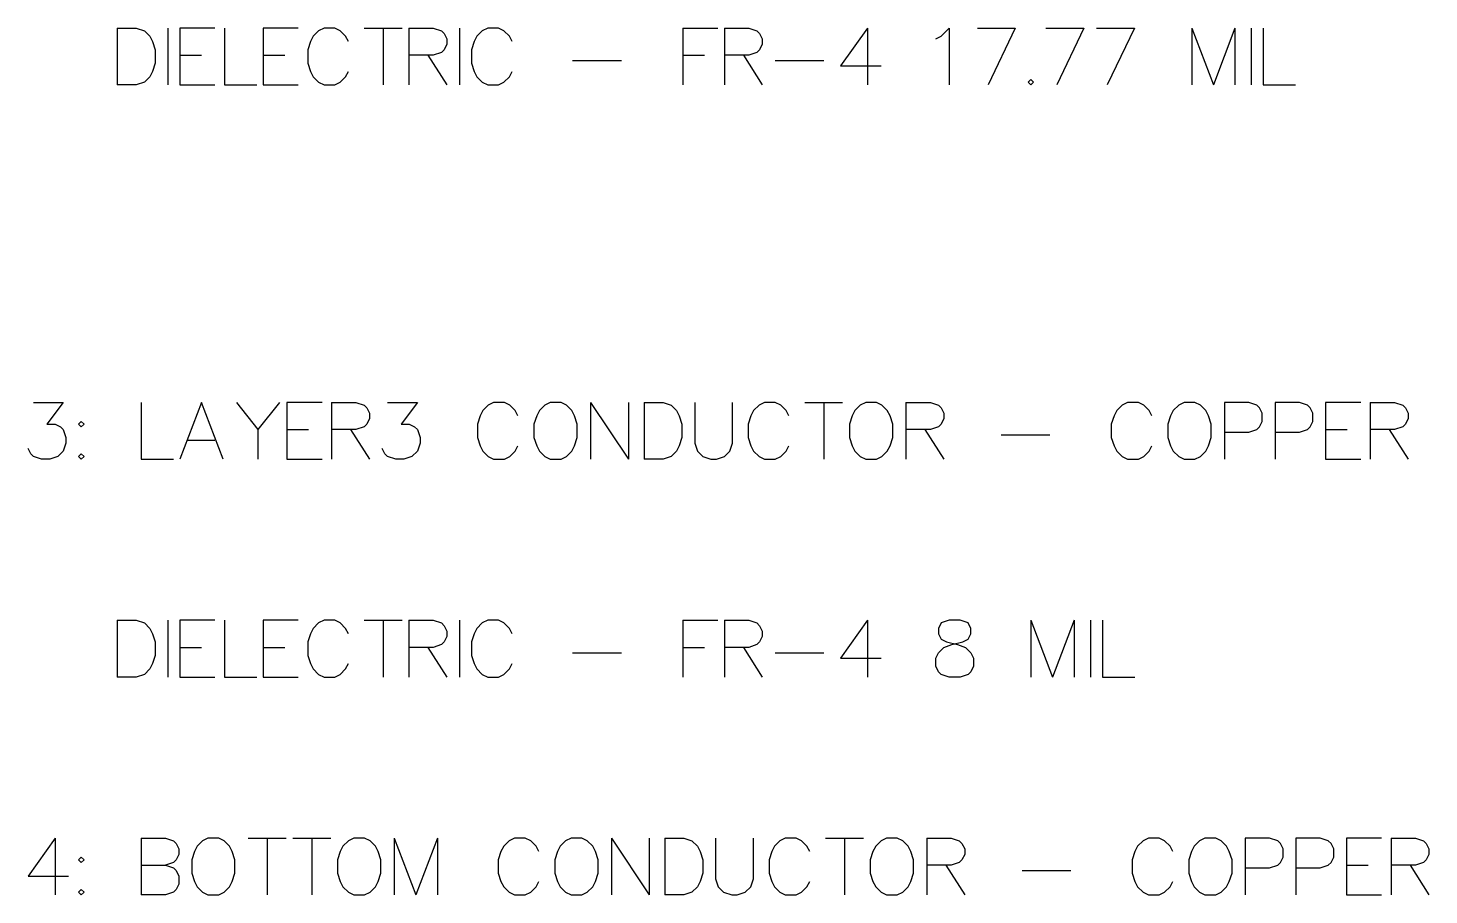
# Model space of a CAD drawing. Header units: millimetres. Extents: x 0 to 559, y 0 to 433.
# Drawn here: x 167.98 to 207.43, y 39.81 to 64.21 of the extents above; entities that cross this region are included whole.
import ezdxf

# ---------------------------------------------------------------- set-up
doc = ezdxf.new("R2010")
doc.units = ezdxf.units.MM
doc.layers.add('Mechanical6', color=56, linetype='Continuous')

msp = doc.modelspace()

# ---------------------------------------------------------------- linework, layer by layer
at = {"layer": 'Mechanical6'}
for p, q in [((170.497, 64.208), (170.497, 62.608)), ((170.497, 64.208), (171.031, 64.208)), ((171.031, 64.208), (171.259, 64.132)), ((171.259, 64.132), (171.412, 63.98)), ((171.412, 63.98), (171.488, 63.827)), ((171.922, 64.208), (171.922, 62.608)), ((173.248, 64.208), (172.257, 64.208)), ((172.257, 64.208), (172.257, 62.608)), ((173.514, 64.208), (173.514, 62.608)), ((175.594, 64.208), (174.604, 64.208)), ((174.604, 64.208), (174.604, 62.608)), ((176.013, 63.98), (175.937, 63.827)), ((176.166, 64.132), (176.013, 63.98)), ((176.318, 64.208), (176.166, 64.132)), ((176.623, 64.208), (176.318, 64.208)), ((176.775, 64.132), (176.623, 64.208)), ((176.927, 63.98), (176.775, 64.132)), ((177.004, 63.827), (176.927, 63.98)), ((177.453, 64.208), (178.52, 64.208)), ((177.986, 64.208), (177.986, 62.608)), ((178.71, 64.208), (178.71, 62.608)), ((178.71, 64.208), (179.396, 64.208)), ((179.396, 64.208), (179.624, 64.132)), ((179.624, 64.132), (179.7, 64.056)), ((179.7, 64.056), (179.777, 63.904)), ((180.135, 64.208), (180.135, 62.608)), ((180.622, 63.98), (180.546, 63.827)), ((180.775, 64.132), (180.622, 63.98)), ((180.927, 64.208), (180.775, 64.132)), ((181.232, 64.208), (180.927, 64.208)), ((181.384, 64.132), (181.232, 64.208)), ((181.537, 63.98), (181.384, 64.132)), ((181.613, 63.827), (181.537, 63.98)), ((186.42, 64.208), (186.42, 62.608)), ((186.42, 64.208), (187.41, 64.208)), ((187.593, 64.208), (187.593, 62.608)), ((187.593, 64.208), (188.279, 64.208)), ((188.279, 64.208), (188.507, 64.132)), ((188.507, 64.132), (188.583, 64.056)), ((188.583, 64.056), (188.66, 63.904)), ((191.623, 64.208), (190.861, 63.142)), ((191.623, 64.208), (191.623, 62.608)), ((193.543, 63.904), (193.695, 63.98)), ((193.695, 63.98), (193.924, 64.208)), ((193.924, 64.208), (193.924, 62.608)), ((194.716, 64.208), (195.783, 64.208)), ((195.783, 64.208), (195.021, 62.608)), ((196.644, 64.208), (197.71, 64.208)), ((197.71, 64.208), (196.948, 62.608)), ((198.068, 64.208), (199.135, 64.208)), ((199.135, 64.208), (198.373, 62.608)), ((200.75, 64.208), (200.75, 62.608)), ((200.75, 64.208), (201.36, 62.608)), ((201.969, 64.208), (201.36, 62.608)), ((201.969, 64.208), (201.969, 62.608)), ((202.426, 64.208), (202.426, 62.608)), ((202.761, 64.208), (202.761, 62.608)), ((171.488, 63.827), (171.564, 63.599)), ((171.564, 63.599), (171.564, 63.218)), ((175.937, 63.827), (175.861, 63.599)), ((175.861, 63.599), (175.861, 63.218)), ((179.624, 63.523), (179.396, 63.446)), ((179.7, 63.599), (179.624, 63.523)), ((179.777, 63.751), (179.7, 63.599)), ((179.777, 63.904), (179.777, 63.751)), ((180.546, 63.827), (180.47, 63.599)), ((180.47, 63.599), (180.47, 63.218)), ((188.507, 63.523), (188.279, 63.446)), ((188.583, 63.599), (188.507, 63.523)), ((188.66, 63.751), (188.583, 63.599)), ((188.66, 63.904), (188.66, 63.751)), ((171.564, 63.218), (171.488, 62.989)), ((172.257, 63.446), (172.867, 63.446)), ((174.604, 63.446), (175.213, 63.446)), ((175.861, 63.218), (175.937, 62.989)), ((179.396, 63.446), (178.71, 63.446)), ((179.243, 63.446), (179.777, 62.608)), ((180.47, 63.218), (180.546, 62.989)), ((183.319, 63.294), (184.691, 63.294)), ((186.42, 63.446), (187.029, 63.446)), ((188.279, 63.446), (187.593, 63.446)), ((188.126, 63.446), (188.66, 62.608)), ((189.018, 63.294), (190.389, 63.294)), ((190.861, 63.142), (192.004, 63.142)), ((171.412, 62.837), (171.259, 62.685)), ((171.488, 62.989), (171.412, 62.837)), ((175.937, 62.989), (176.013, 62.837)), ((176.013, 62.837), (176.166, 62.685)), ((176.775, 62.685), (176.927, 62.837)), ((176.927, 62.837), (177.004, 62.989)), ((180.546, 62.989), (180.622, 62.837)), ((180.622, 62.837), (180.775, 62.685)), ((181.384, 62.685), (181.537, 62.837)), ((181.537, 62.837), (181.613, 62.989)), ((196.217, 62.761), (196.141, 62.685)), ((196.293, 62.685), (196.217, 62.761)), ((171.031, 62.608), (170.497, 62.608)), ((171.259, 62.685), (171.031, 62.608)), ((172.257, 62.608), (173.248, 62.608)), ((173.514, 62.608), (174.429, 62.608)), ((174.604, 62.608), (175.594, 62.608)), ((176.166, 62.685), (176.318, 62.608)), ((176.318, 62.608), (176.623, 62.608)), ((176.623, 62.608), (176.775, 62.685)), ((180.775, 62.685), (180.927, 62.608)), ((180.927, 62.608), (181.232, 62.608)), ((181.232, 62.608), (181.384, 62.685)), ((196.141, 62.685), (196.217, 62.608)), ((196.217, 62.608), (196.293, 62.685)), ((202.761, 62.608), (203.675, 62.608)), ((168.136, 53.672), (168.974, 53.672)), ((168.974, 53.672), (168.517, 53.062)), ((171.168, 53.672), (171.168, 52.072)), ((172.867, 53.672), (172.257, 52.072)), ((173.476, 52.072), (172.867, 53.672)), ((173.85, 53.672), (174.459, 52.91)), ((175.069, 53.672), (174.459, 52.91)), ((176.265, 53.672), (175.274, 53.672)), ((175.274, 53.672), (175.274, 52.072)), ((176.531, 53.672), (176.531, 52.072)), ((176.531, 53.672), (177.217, 53.672)), ((177.217, 53.672), (177.445, 53.596)), ((178.108, 53.672), (178.946, 53.672)), ((178.946, 53.672), (178.489, 53.062)), ((181.095, 53.672), (180.942, 53.596)), ((181.399, 53.672), (181.095, 53.672)), ((181.552, 53.596), (181.399, 53.672)), ((182.687, 53.672), (182.535, 53.596)), ((182.992, 53.672), (182.687, 53.672)), ((183.144, 53.596), (182.992, 53.672)), ((183.822, 53.672), (183.822, 52.072)), ((183.822, 53.672), (184.889, 52.072)), ((184.889, 53.672), (184.889, 52.072)), ((185.33, 53.672), (185.33, 52.072)), ((185.33, 53.672), (185.864, 53.672)), ((185.864, 53.672), (186.092, 53.596)), ((186.755, 53.672), (186.755, 52.529)), ((187.822, 52.529), (187.822, 53.672)), ((188.721, 53.672), (188.568, 53.596)), ((189.025, 53.672), (188.721, 53.672)), ((189.178, 53.596), (189.025, 53.672)), ((189.856, 53.672), (190.922, 53.672)), ((190.389, 53.672), (190.389, 52.072)), ((191.57, 53.672), (191.418, 53.596)), ((191.875, 53.672), (191.57, 53.672)), ((192.027, 53.596), (191.875, 53.672)), ((192.705, 53.672), (192.705, 52.072)), ((192.705, 53.672), (193.391, 53.672)), ((193.391, 53.672), (193.619, 53.596)), ((198.944, 53.672), (198.792, 53.596)), ((199.249, 53.672), (198.944, 53.672)), ((199.402, 53.596), (199.249, 53.672)), ((200.537, 53.672), (200.384, 53.596)), ((200.841, 53.672), (200.537, 53.672)), ((200.994, 53.596), (200.841, 53.672)), ((202.358, 53.672), (201.672, 53.672)), ((201.672, 53.672), (201.672, 52.072)), ((202.586, 53.596), (202.358, 53.672)), ((203.782, 53.672), (203.096, 53.672)), ((203.096, 53.672), (203.096, 52.072)), ((204.011, 53.596), (203.782, 53.672)), ((205.512, 53.672), (204.521, 53.672)), ((204.521, 53.672), (204.521, 52.072)), ((205.778, 53.672), (205.778, 52.072)), ((205.778, 53.672), (206.464, 53.672)), ((206.464, 53.672), (206.692, 53.596)), ((177.445, 53.596), (177.522, 53.52)), ((177.522, 53.52), (177.598, 53.367)), ((177.598, 53.367), (177.598, 53.215)), ((180.714, 53.291), (180.638, 53.062)), ((180.79, 53.443), (180.714, 53.291)), ((180.942, 53.596), (180.79, 53.443)), ((181.704, 53.443), (181.552, 53.596)), ((181.78, 53.291), (181.704, 53.443)), ((182.306, 53.291), (182.23, 53.062)), ((182.382, 53.443), (182.306, 53.291)), ((182.535, 53.596), (182.382, 53.443)), ((183.296, 53.443), (183.144, 53.596)), ((183.373, 53.291), (183.296, 53.443)), ((183.449, 53.062), (183.373, 53.291)), ((186.092, 53.596), (186.245, 53.443)), ((186.245, 53.443), (186.321, 53.291)), ((186.321, 53.291), (186.397, 53.062)), ((188.34, 53.291), (188.264, 53.062)), ((188.416, 53.443), (188.34, 53.291)), ((188.568, 53.596), (188.416, 53.443)), ((189.33, 53.443), (189.178, 53.596)), ((189.406, 53.291), (189.33, 53.443)), ((191.189, 53.291), (191.113, 53.062)), ((191.265, 53.443), (191.189, 53.291)), ((191.418, 53.596), (191.265, 53.443)), ((192.179, 53.443), (192.027, 53.596)), ((192.256, 53.291), (192.179, 53.443)), ((192.332, 53.062), (192.256, 53.291)), ((193.619, 53.596), (193.695, 53.52)), ((193.695, 53.52), (193.772, 53.367)), ((193.772, 53.367), (193.772, 53.215)), ((198.564, 53.291), (198.487, 53.062)), ((198.64, 53.443), (198.564, 53.291)), ((198.792, 53.596), (198.64, 53.443)), ((199.554, 53.443), (199.402, 53.596)), ((199.63, 53.291), (199.554, 53.443)), ((200.156, 53.291), (200.08, 53.062)), ((200.232, 53.443), (200.156, 53.291)), ((200.384, 53.596), (200.232, 53.443)), ((201.146, 53.443), (200.994, 53.596)), ((201.222, 53.291), (201.146, 53.443)), ((201.299, 53.062), (201.222, 53.291)), ((202.662, 53.52), (202.586, 53.596)), ((202.738, 53.367), (202.662, 53.52)), ((202.738, 53.139), (202.738, 53.367)), ((204.087, 53.52), (204.011, 53.596)), ((204.163, 53.367), (204.087, 53.52)), ((204.163, 53.139), (204.163, 53.367)), ((206.692, 53.596), (206.769, 53.52)), ((206.769, 53.52), (206.845, 53.367)), ((206.845, 53.367), (206.845, 53.215)), ((168.517, 53.062), (168.745, 53.062)), ((168.745, 53.062), (168.898, 52.986)), ((168.898, 52.986), (168.974, 52.91)), ((168.974, 52.91), (169.05, 52.682)), ((169.484, 53.139), (169.408, 53.062)), ((169.408, 53.062), (169.484, 52.986)), ((169.56, 53.062), (169.484, 53.139)), ((169.484, 52.986), (169.56, 53.062)), ((174.459, 52.91), (174.459, 52.072)), ((175.274, 52.91), (175.884, 52.91)), ((177.217, 52.91), (176.531, 52.91)), ((177.065, 52.91), (177.598, 52.072)), ((177.445, 52.986), (177.217, 52.91)), ((177.522, 53.062), (177.445, 52.986)), ((177.598, 53.215), (177.522, 53.062)), ((178.489, 53.062), (178.718, 53.062)), ((178.718, 53.062), (178.87, 52.986)), ((178.87, 52.986), (178.946, 52.91)), ((178.946, 52.91), (179.022, 52.682)), ((180.638, 53.062), (180.638, 52.682)), ((182.23, 53.062), (182.23, 52.682)), ((183.449, 52.682), (183.449, 53.062)), ((186.397, 53.062), (186.397, 52.682)), ((188.264, 53.062), (188.264, 52.682)), ((191.113, 53.062), (191.113, 52.682)), ((192.332, 52.682), (192.332, 53.062)), ((193.391, 52.91), (192.705, 52.91)), ((193.238, 52.91), (193.772, 52.072)), ((193.619, 52.986), (193.391, 52.91)), ((193.695, 53.062), (193.619, 52.986)), ((193.772, 53.215), (193.695, 53.062)), ((198.487, 53.062), (198.487, 52.682)), ((200.08, 53.062), (200.08, 52.682)), ((201.299, 52.682), (201.299, 53.062)), ((202.358, 52.834), (202.586, 52.91)), ((202.586, 52.91), (202.662, 52.986)), ((202.662, 52.986), (202.738, 53.139)), ((203.782, 52.834), (204.011, 52.91)), ((204.011, 52.91), (204.087, 52.986)), ((204.087, 52.986), (204.163, 53.139)), ((204.521, 52.91), (205.131, 52.91)), ((206.464, 52.91), (205.778, 52.91)), ((206.311, 52.91), (206.845, 52.072)), ((206.692, 52.986), (206.464, 52.91)), ((206.769, 53.062), (206.692, 52.986)), ((206.845, 53.215), (206.769, 53.062)), ((169.05, 52.529), (168.974, 52.301)), ((169.05, 52.682), (169.05, 52.529)), ((172.486, 52.605), (173.248, 52.605)), ((179.022, 52.529), (178.946, 52.301)), ((179.022, 52.682), (179.022, 52.529)), ((180.638, 52.682), (180.714, 52.453)), ((182.23, 52.682), (182.306, 52.453)), ((183.373, 52.453), (183.449, 52.682)), ((186.397, 52.682), (186.321, 52.453)), ((186.755, 52.529), (186.831, 52.301)), ((187.745, 52.301), (187.822, 52.529)), ((188.264, 52.682), (188.34, 52.453)), ((191.113, 52.682), (191.189, 52.453)), ((192.256, 52.453), (192.332, 52.682)), ((195.387, 52.758), (196.758, 52.758)), ((198.487, 52.682), (198.564, 52.453)), ((200.08, 52.682), (200.156, 52.453)), ((201.222, 52.453), (201.299, 52.682)), ((201.672, 52.834), (202.358, 52.834)), ((203.096, 52.834), (203.782, 52.834)), ((168.06, 52.224), (167.983, 52.377)), ((168.136, 52.148), (168.06, 52.224)), ((168.364, 52.072), (168.136, 52.148)), ((168.593, 52.072), (168.364, 52.072)), ((168.821, 52.148), (168.593, 52.072)), ((168.974, 52.301), (168.821, 52.148)), ((169.484, 52.224), (169.408, 52.148)), ((169.408, 52.148), (169.484, 52.072)), ((169.56, 52.148), (169.484, 52.224)), ((169.484, 52.072), (169.56, 52.148)), ((171.168, 52.072), (172.082, 52.072)), ((175.274, 52.072), (176.265, 52.072)), ((178.032, 52.224), (177.956, 52.377)), ((178.108, 52.148), (178.032, 52.224)), ((178.337, 52.072), (178.108, 52.148)), ((178.565, 52.072), (178.337, 52.072)), ((178.794, 52.148), (178.565, 52.072)), ((178.946, 52.301), (178.794, 52.148)), ((180.714, 52.453), (180.79, 52.301)), ((180.79, 52.301), (180.942, 52.148)), ((180.942, 52.148), (181.095, 52.072)), ((181.095, 52.072), (181.399, 52.072)), ((181.399, 52.072), (181.552, 52.148)), ((181.552, 52.148), (181.704, 52.301)), ((181.704, 52.301), (181.78, 52.453)), ((182.306, 52.453), (182.382, 52.301)), ((182.382, 52.301), (182.535, 52.148)), ((182.535, 52.148), (182.687, 52.072)), ((182.687, 52.072), (182.992, 52.072)), ((182.992, 52.072), (183.144, 52.148)), ((183.144, 52.148), (183.296, 52.301)), ((183.296, 52.301), (183.373, 52.453)), ((185.864, 52.072), (185.33, 52.072)), ((186.092, 52.148), (185.864, 52.072)), ((186.245, 52.301), (186.092, 52.148)), ((186.321, 52.453), (186.245, 52.301)), ((186.831, 52.301), (186.984, 52.148)), ((186.984, 52.148), (187.212, 52.072)), ((187.212, 52.072), (187.365, 52.072)), ((187.365, 52.072), (187.593, 52.148)), ((187.593, 52.148), (187.745, 52.301)), ((188.34, 52.453), (188.416, 52.301)), ((188.416, 52.301), (188.568, 52.148)), ((188.568, 52.148), (188.721, 52.072)), ((188.721, 52.072), (189.025, 52.072)), ((189.025, 52.072), (189.178, 52.148)), ((189.178, 52.148), (189.33, 52.301)), ((189.33, 52.301), (189.406, 52.453)), ((191.189, 52.453), (191.265, 52.301)), ((191.265, 52.301), (191.418, 52.148)), ((191.418, 52.148), (191.57, 52.072)), ((191.57, 52.072), (191.875, 52.072)), ((191.875, 52.072), (192.027, 52.148)), ((192.027, 52.148), (192.179, 52.301)), ((192.179, 52.301), (192.256, 52.453)), ((198.564, 52.453), (198.64, 52.301)), ((198.64, 52.301), (198.792, 52.148)), ((198.792, 52.148), (198.944, 52.072)), ((198.944, 52.072), (199.249, 52.072)), ((199.249, 52.072), (199.402, 52.148)), ((199.402, 52.148), (199.554, 52.301)), ((199.554, 52.301), (199.63, 52.453)), ((200.156, 52.453), (200.232, 52.301)), ((200.232, 52.301), (200.384, 52.148)), ((200.384, 52.148), (200.537, 52.072)), ((200.537, 52.072), (200.841, 52.072)), ((200.841, 52.072), (200.994, 52.148)), ((200.994, 52.148), (201.146, 52.301)), ((201.146, 52.301), (201.222, 52.453)), ((204.521, 52.072), (205.512, 52.072)), ((170.497, 47.54), (170.497, 45.94)), ((170.497, 47.54), (171.031, 47.54)), ((171.031, 47.54), (171.259, 47.464)), ((171.259, 47.464), (171.412, 47.312)), ((171.922, 47.54), (171.922, 45.94)), ((173.248, 47.54), (172.257, 47.54)), ((172.257, 47.54), (172.257, 45.94)), ((173.514, 47.54), (173.514, 45.94)), ((175.594, 47.54), (174.604, 47.54)), ((174.604, 47.54), (174.604, 45.94)), ((176.166, 47.464), (176.013, 47.312)), ((176.318, 47.54), (176.166, 47.464)), ((176.623, 47.54), (176.318, 47.54)), ((176.775, 47.464), (176.623, 47.54)), ((176.927, 47.312), (176.775, 47.464)), ((177.453, 47.54), (178.52, 47.54)), ((177.986, 47.54), (177.986, 45.94)), ((178.71, 47.54), (178.71, 45.94)), ((178.71, 47.54), (179.396, 47.54)), ((179.396, 47.54), (179.624, 47.464)), ((179.624, 47.464), (179.7, 47.388)), ((179.7, 47.388), (179.777, 47.236)), ((180.135, 47.54), (180.135, 45.94)), ((180.775, 47.464), (180.622, 47.312)), ((180.927, 47.54), (180.775, 47.464)), ((181.232, 47.54), (180.927, 47.54)), ((181.384, 47.464), (181.232, 47.54)), ((181.537, 47.312), (181.384, 47.464)), ((186.42, 47.54), (186.42, 45.94)), ((186.42, 47.54), (187.41, 47.54)), ((187.593, 47.54), (187.593, 45.94)), ((187.593, 47.54), (188.279, 47.54)), ((188.279, 47.54), (188.507, 47.464)), ((188.507, 47.464), (188.583, 47.388)), ((188.583, 47.388), (188.66, 47.236)), ((191.623, 47.54), (190.861, 46.474)), ((191.623, 47.54), (191.623, 45.94)), ((193.695, 47.464), (193.619, 47.312)), ((193.924, 47.54), (193.695, 47.464)), ((194.229, 47.54), (193.924, 47.54)), ((194.457, 47.464), (194.229, 47.54)), ((194.533, 47.312), (194.457, 47.464)), ((196.225, 47.54), (196.225, 45.94)), ((196.225, 47.54), (196.834, 45.94)), ((197.444, 47.54), (196.834, 45.94)), ((197.444, 47.54), (197.444, 45.94)), ((197.901, 47.54), (197.901, 45.94)), ((198.236, 47.54), (198.236, 45.94)), ((171.412, 47.312), (171.488, 47.159)), ((171.488, 47.159), (171.564, 46.931)), ((175.937, 47.159), (175.861, 46.931)), ((176.013, 47.312), (175.937, 47.159)), ((177.004, 47.159), (176.927, 47.312)), ((179.777, 47.083), (179.7, 46.931)), ((179.777, 47.236), (179.777, 47.083)), ((180.546, 47.159), (180.47, 46.931)), ((180.622, 47.312), (180.546, 47.159)), ((181.613, 47.159), (181.537, 47.312)), ((188.66, 47.083), (188.583, 46.931)), ((188.66, 47.236), (188.66, 47.083)), ((193.619, 47.312), (193.619, 47.159)), ((193.619, 47.159), (193.695, 47.007)), ((193.695, 47.007), (193.848, 46.931)), ((194.305, 46.931), (194.457, 47.007)), ((194.457, 47.007), (194.533, 47.159)), ((194.533, 47.159), (194.533, 47.312)), ((171.564, 46.55), (171.488, 46.321)), ((171.564, 46.931), (171.564, 46.55)), ((172.257, 46.778), (172.867, 46.778)), ((174.604, 46.778), (175.213, 46.778)), ((175.861, 46.931), (175.861, 46.55)), ((175.861, 46.55), (175.937, 46.321)), ((179.396, 46.778), (178.71, 46.778)), ((179.243, 46.778), (179.777, 45.94)), ((179.624, 46.855), (179.396, 46.778)), ((179.7, 46.931), (179.624, 46.855)), ((180.47, 46.931), (180.47, 46.55)), ((180.47, 46.55), (180.546, 46.321)), ((183.319, 46.626), (184.691, 46.626)), ((186.42, 46.778), (187.029, 46.778)), ((188.279, 46.778), (187.593, 46.778)), ((188.126, 46.778), (188.66, 45.94)), ((188.507, 46.855), (188.279, 46.778)), ((188.583, 46.931), (188.507, 46.855)), ((189.018, 46.626), (190.389, 46.626)), ((193.543, 46.474), (193.619, 46.626)), ((193.619, 46.626), (193.772, 46.778)), ((193.772, 46.778), (194, 46.855)), ((193.848, 46.931), (194.153, 46.855)), ((194, 46.855), (194.305, 46.931)), ((194.153, 46.855), (194.381, 46.778)), ((194.381, 46.778), (194.533, 46.626)), ((194.533, 46.626), (194.61, 46.474)), ((171.412, 46.169), (171.259, 46.017)), ((171.488, 46.321), (171.412, 46.169)), ((175.937, 46.321), (176.013, 46.169)), ((176.013, 46.169), (176.166, 46.017)), ((176.775, 46.017), (176.927, 46.169)), ((176.927, 46.169), (177.004, 46.321)), ((180.546, 46.321), (180.622, 46.169)), ((180.622, 46.169), (180.775, 46.017)), ((181.384, 46.017), (181.537, 46.169)), ((181.537, 46.169), (181.613, 46.321)), ((190.861, 46.474), (192.004, 46.474)), ((193.543, 46.245), (193.543, 46.474)), ((193.619, 46.093), (193.543, 46.245)), ((194.61, 46.245), (194.533, 46.093)), ((194.61, 46.474), (194.61, 46.245)), ((171.031, 45.94), (170.497, 45.94)), ((171.259, 46.017), (171.031, 45.94)), ((172.257, 45.94), (173.248, 45.94)), ((173.514, 45.94), (174.429, 45.94)), ((174.604, 45.94), (175.594, 45.94)), ((176.166, 46.017), (176.318, 45.94)), ((176.318, 45.94), (176.623, 45.94)), ((176.623, 45.94), (176.775, 46.017)), ((180.775, 46.017), (180.927, 45.94)), ((180.927, 45.94), (181.232, 45.94)), ((181.232, 45.94), (181.384, 46.017)), ((193.695, 46.017), (193.619, 46.093)), ((193.924, 45.94), (193.695, 46.017)), ((194.229, 45.94), (193.924, 45.94)), ((194.457, 46.017), (194.229, 45.94)), ((194.533, 46.093), (194.457, 46.017)), ((198.236, 45.94), (199.15, 45.94)), ((168.745, 41.409), (167.983, 40.342)), ((168.745, 41.409), (168.745, 39.809)), ((171.168, 41.409), (171.168, 39.809)), ((171.168, 41.409), (171.854, 41.409)), ((171.854, 41.409), (172.082, 41.333)), ((172.082, 41.333), (172.158, 41.256)), ((172.158, 41.256), (172.234, 41.104)), ((172.234, 41.104), (172.234, 40.952)), ((172.669, 41.028), (172.593, 40.799)), ((172.745, 41.18), (172.669, 41.028)), ((172.897, 41.333), (172.745, 41.18)), ((173.05, 41.409), (172.897, 41.333)), ((173.354, 41.409), (173.05, 41.409)), ((173.507, 41.333), (173.354, 41.409)), ((173.659, 41.18), (173.507, 41.333)), ((173.735, 41.028), (173.659, 41.18)), ((173.811, 40.799), (173.735, 41.028)), ((174.185, 41.409), (175.251, 41.409)), ((174.718, 41.409), (174.718, 39.809)), ((175.442, 41.409), (176.508, 41.409)), ((175.975, 41.409), (175.975, 39.809)), ((176.775, 41.028), (176.699, 40.799)), ((176.851, 41.18), (176.775, 41.028)), ((177.004, 41.333), (176.851, 41.18)), ((177.156, 41.409), (177.004, 41.333)), ((177.461, 41.409), (177.156, 41.409)), ((177.613, 41.333), (177.461, 41.409)), ((177.765, 41.18), (177.613, 41.333)), ((177.842, 41.028), (177.765, 41.18)), ((177.918, 40.799), (177.842, 41.028)), ((178.291, 41.409), (178.291, 39.809)), ((178.291, 41.409), (178.901, 39.809)), ((179.51, 41.409), (178.901, 39.809)), ((179.51, 41.409), (179.51, 39.809)), ((181.3, 41.028), (181.224, 40.799)), ((181.377, 41.18), (181.3, 41.028)), ((181.529, 41.333), (181.377, 41.18)), ((181.681, 41.409), (181.529, 41.333)), ((181.986, 41.409), (181.681, 41.409)), ((182.138, 41.333), (181.986, 41.409)), ((182.291, 41.18), (182.138, 41.333)), ((182.367, 41.028), (182.291, 41.18)), ((182.893, 41.028), (182.816, 40.799)), ((182.969, 41.18), (182.893, 41.028)), ((183.121, 41.333), (182.969, 41.18)), ((183.273, 41.409), (183.121, 41.333)), ((183.578, 41.409), (183.273, 41.409)), ((183.731, 41.333), (183.578, 41.409)), ((183.883, 41.18), (183.731, 41.333)), ((183.959, 41.028), (183.883, 41.18)), ((184.035, 40.799), (183.959, 41.028)), ((184.409, 41.409), (184.409, 39.809)), ((184.409, 41.409), (185.475, 39.809)), ((185.475, 41.409), (185.475, 39.809)), ((185.917, 41.409), (185.917, 39.809)), ((185.917, 41.409), (186.45, 41.409)), ((186.45, 41.409), (186.679, 41.333)), ((186.679, 41.333), (186.831, 41.18)), ((186.831, 41.18), (186.907, 41.028)), ((186.907, 41.028), (186.984, 40.799)), ((187.342, 41.409), (187.342, 40.266)), ((188.408, 40.266), (188.408, 41.409)), ((188.926, 41.028), (188.85, 40.799)), ((189.003, 41.18), (188.926, 41.028)), ((189.155, 41.333), (189.003, 41.18)), ((189.307, 41.409), (189.155, 41.333)), ((189.612, 41.409), (189.307, 41.409)), ((189.764, 41.333), (189.612, 41.409)), ((189.917, 41.18), (189.764, 41.333)), ((189.993, 41.028), (189.917, 41.18)), ((190.442, 41.409), (191.509, 41.409)), ((190.976, 41.409), (190.976, 39.809)), ((191.776, 41.028), (191.699, 40.799)), ((191.852, 41.18), (191.776, 41.028)), ((192.004, 41.333), (191.852, 41.18)), ((192.157, 41.409), (192.004, 41.333)), ((192.461, 41.409), (192.157, 41.409)), ((192.614, 41.333), (192.461, 41.409)), ((192.766, 41.18), (192.614, 41.333)), ((192.842, 41.028), (192.766, 41.18)), ((192.918, 40.799), (192.842, 41.028)), ((193.292, 41.409), (193.292, 39.809)), ((193.292, 41.409), (193.977, 41.409)), ((193.977, 41.409), (194.206, 41.333)), ((194.206, 41.333), (194.282, 41.256)), ((194.282, 41.256), (194.358, 41.104)), ((194.358, 41.104), (194.358, 40.952)), ((199.15, 41.028), (199.074, 40.799)), ((199.226, 41.18), (199.15, 41.028)), ((199.379, 41.333), (199.226, 41.18)), ((199.531, 41.409), (199.379, 41.333)), ((199.836, 41.409), (199.531, 41.409)), ((199.988, 41.333), (199.836, 41.409)), ((200.141, 41.18), (199.988, 41.333)), ((200.217, 41.028), (200.141, 41.18)), ((200.742, 41.028), (200.666, 40.799)), ((200.819, 41.18), (200.742, 41.028)), ((200.971, 41.333), (200.819, 41.18)), ((201.123, 41.409), (200.971, 41.333)), ((201.428, 41.409), (201.123, 41.409)), ((201.58, 41.333), (201.428, 41.409)), ((201.733, 41.18), (201.58, 41.333)), ((201.809, 41.028), (201.733, 41.18)), ((201.885, 40.799), (201.809, 41.028)), ((202.944, 41.409), (202.258, 41.409)), ((202.258, 41.409), (202.258, 39.809)), ((203.173, 41.333), (202.944, 41.409)), ((203.249, 41.256), (203.173, 41.333)), ((203.325, 41.104), (203.249, 41.256)), ((203.325, 40.875), (203.325, 41.104)), ((204.369, 41.409), (203.683, 41.409)), ((203.683, 41.409), (203.683, 39.809)), ((204.597, 41.333), (204.369, 41.409)), ((204.673, 41.256), (204.597, 41.333)), ((204.75, 41.104), (204.673, 41.256)), ((204.75, 40.875), (204.75, 41.104)), ((206.098, 41.409), (205.108, 41.409)), ((205.108, 41.409), (205.108, 39.809)), ((206.365, 41.409), (206.365, 39.809)), ((206.365, 41.409), (207.05, 41.409)), ((207.05, 41.409), (207.279, 41.333)), ((207.279, 41.333), (207.355, 41.256)), ((207.355, 41.256), (207.431, 41.104)), ((207.431, 41.104), (207.431, 40.952)), ((169.484, 40.875), (169.408, 40.799)), ((169.408, 40.799), (169.484, 40.723)), ((169.56, 40.799), (169.484, 40.875)), ((169.484, 40.723), (169.56, 40.799)), ((171.168, 40.647), (171.854, 40.647)), ((172.082, 40.723), (171.854, 40.647)), ((171.854, 40.647), (172.082, 40.571)), ((172.158, 40.799), (172.082, 40.723)), ((172.234, 40.952), (172.158, 40.799)), ((172.593, 40.799), (172.593, 40.418)), ((173.811, 40.418), (173.811, 40.799)), ((176.699, 40.799), (176.699, 40.418)), ((177.918, 40.418), (177.918, 40.799)), ((181.224, 40.799), (181.224, 40.418)), ((182.816, 40.799), (182.816, 40.418)), ((184.035, 40.418), (184.035, 40.799)), ((186.984, 40.799), (186.984, 40.418)), ((188.85, 40.799), (188.85, 40.418)), ((191.699, 40.799), (191.699, 40.418)), ((192.918, 40.418), (192.918, 40.799)), ((193.977, 40.647), (193.292, 40.647)), ((193.825, 40.647), (194.358, 39.809)), ((194.206, 40.723), (193.977, 40.647)), ((194.282, 40.799), (194.206, 40.723)), ((194.358, 40.952), (194.282, 40.799)), ((199.074, 40.799), (199.074, 40.418)), ((200.666, 40.799), (200.666, 40.418)), ((201.885, 40.418), (201.885, 40.799)), ((202.944, 40.571), (203.173, 40.647)), ((203.173, 40.647), (203.249, 40.723)), ((203.249, 40.723), (203.325, 40.875)), ((204.369, 40.571), (204.597, 40.647)), ((204.597, 40.647), (204.673, 40.723)), ((204.673, 40.723), (204.75, 40.875)), ((205.108, 40.647), (205.717, 40.647)), ((207.05, 40.647), (206.365, 40.647)), ((206.898, 40.647), (207.431, 39.809)), ((207.279, 40.723), (207.05, 40.647)), ((207.355, 40.799), (207.279, 40.723)), ((207.431, 40.952), (207.355, 40.799)), ((167.983, 40.342), (169.126, 40.342)), ((172.082, 40.571), (172.158, 40.495)), ((172.158, 40.495), (172.234, 40.342)), ((172.234, 40.342), (172.234, 40.114)), ((172.593, 40.418), (172.669, 40.19)), ((173.735, 40.19), (173.811, 40.418)), ((176.699, 40.418), (176.775, 40.19)), ((177.842, 40.19), (177.918, 40.418)), ((181.224, 40.418), (181.3, 40.19)), ((182.816, 40.418), (182.893, 40.19)), ((183.959, 40.19), (184.035, 40.418)), ((186.984, 40.418), (186.907, 40.19)), ((187.342, 40.266), (187.418, 40.037)), ((188.332, 40.037), (188.408, 40.266)), ((188.85, 40.418), (188.926, 40.19)), ((191.699, 40.418), (191.776, 40.19)), ((192.842, 40.19), (192.918, 40.418)), ((195.973, 40.495), (197.345, 40.495)), ((199.074, 40.418), (199.15, 40.19)), ((200.666, 40.418), (200.742, 40.19)), ((201.809, 40.19), (201.885, 40.418)), ((202.258, 40.571), (202.944, 40.571)), ((203.683, 40.571), (204.369, 40.571)), ((169.484, 39.961), (169.408, 39.885)), ((169.408, 39.885), (169.484, 39.809)), ((169.56, 39.885), (169.484, 39.961)), ((169.484, 39.809), (169.56, 39.885)), ((172.082, 39.885), (171.854, 39.809)), ((172.158, 39.961), (172.082, 39.885)), ((172.234, 40.114), (172.158, 39.961)), ((172.669, 40.19), (172.745, 40.037)), ((172.745, 40.037), (172.897, 39.885)), ((172.897, 39.885), (173.05, 39.809)), ((173.354, 39.809), (173.507, 39.885)), ((173.507, 39.885), (173.659, 40.037)), ((173.659, 40.037), (173.735, 40.19)), ((176.775, 40.19), (176.851, 40.037)), ((176.851, 40.037), (177.004, 39.885)), ((177.004, 39.885), (177.156, 39.809)), ((177.461, 39.809), (177.613, 39.885)), ((177.613, 39.885), (177.765, 40.037)), ((177.765, 40.037), (177.842, 40.19)), ((181.3, 40.19), (181.377, 40.037)), ((181.377, 40.037), (181.529, 39.885)), ((181.529, 39.885), (181.681, 39.809)), ((181.986, 39.809), (182.138, 39.885)), ((182.138, 39.885), (182.291, 40.037)), ((182.291, 40.037), (182.367, 40.19)), ((182.893, 40.19), (182.969, 40.037)), ((182.969, 40.037), (183.121, 39.885)), ((183.121, 39.885), (183.273, 39.809)), ((183.578, 39.809), (183.731, 39.885)), ((183.731, 39.885), (183.883, 40.037)), ((183.883, 40.037), (183.959, 40.19)), ((186.679, 39.885), (186.45, 39.809)), ((186.831, 40.037), (186.679, 39.885)), ((186.907, 40.19), (186.831, 40.037)), ((187.418, 40.037), (187.57, 39.885)), ((187.57, 39.885), (187.799, 39.809)), ((187.951, 39.809), (188.18, 39.885)), ((188.18, 39.885), (188.332, 40.037)), ((188.926, 40.19), (189.003, 40.037)), ((189.003, 40.037), (189.155, 39.885)), ((189.155, 39.885), (189.307, 39.809)), ((189.612, 39.809), (189.764, 39.885)), ((189.764, 39.885), (189.917, 40.037)), ((189.917, 40.037), (189.993, 40.19)), ((191.776, 40.19), (191.852, 40.037)), ((191.852, 40.037), (192.004, 39.885)), ((192.004, 39.885), (192.157, 39.809)), ((192.461, 39.809), (192.614, 39.885)), ((192.614, 39.885), (192.766, 40.037)), ((192.766, 40.037), (192.842, 40.19)), ((199.15, 40.19), (199.226, 40.037)), ((199.226, 40.037), (199.379, 39.885)), ((199.379, 39.885), (199.531, 39.809)), ((199.836, 39.809), (199.988, 39.885)), ((199.988, 39.885), (200.141, 40.037)), ((200.141, 40.037), (200.217, 40.19)), ((200.742, 40.19), (200.819, 40.037)), ((200.819, 40.037), (200.971, 39.885)), ((200.971, 39.885), (201.123, 39.809)), ((201.428, 39.809), (201.58, 39.885)), ((201.58, 39.885), (201.733, 40.037)), ((201.733, 40.037), (201.809, 40.19)), ((171.854, 39.809), (171.168, 39.809)), ((173.05, 39.809), (173.354, 39.809)), ((177.156, 39.809), (177.461, 39.809)), ((181.681, 39.809), (181.986, 39.809)), ((183.273, 39.809), (183.578, 39.809)), ((186.45, 39.809), (185.917, 39.809)), ((187.799, 39.809), (187.951, 39.809)), ((189.307, 39.809), (189.612, 39.809)), ((192.157, 39.809), (192.461, 39.809)), ((199.531, 39.809), (199.836, 39.809)), ((201.123, 39.809), (201.428, 39.809)), ((205.108, 39.809), (206.098, 39.809))]:
    msp.add_line(p, q, dxfattribs=at)

doc.saveas('drawing.dxf')
